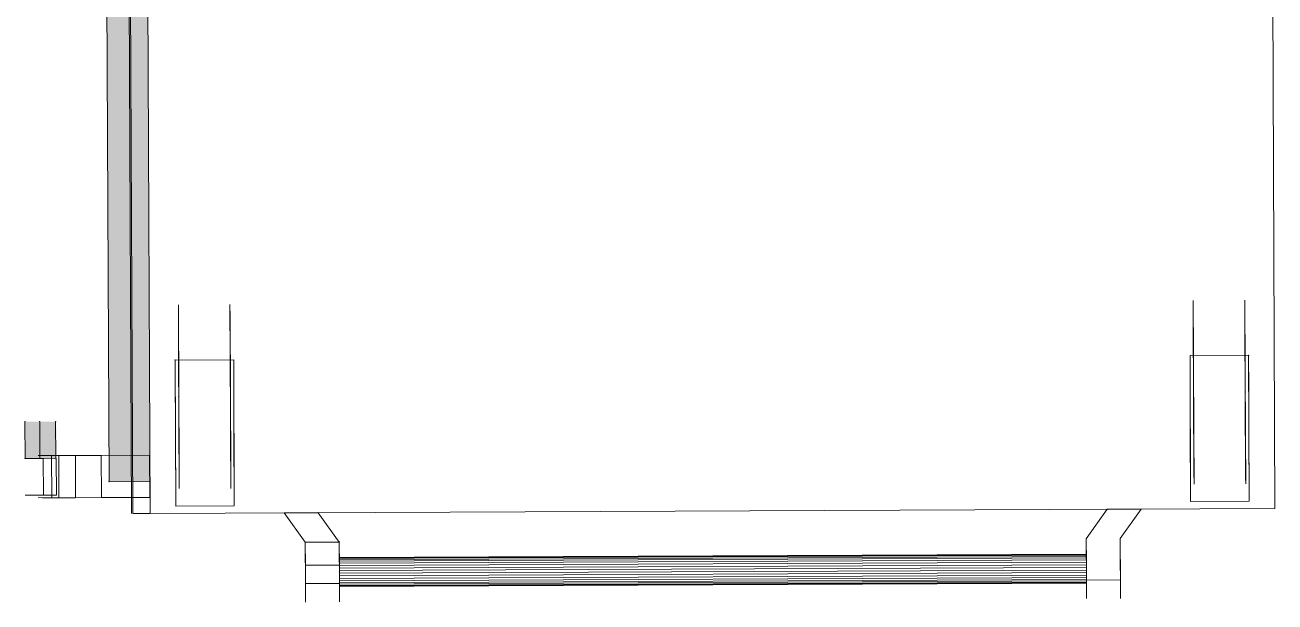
# Model space of a CAD drawing. Header units: millimetres. Extents: x -34838 to 729576, y -214038 to 121482.
# Drawn here: x 579487 to 580409, y -86816 to -86390 of the extents above; entities that cross this region are included whole.
import ezdxf

# ---------------------------------------------------------------- set-up
doc = ezdxf.new("R2010")
doc.units = ezdxf.units.MM
doc.header["$MEASUREMENT"] = 0
doc.layers.add('0_Ном._пера__1', color=7, linetype='Continuous', lineweight=13)

msp = doc.modelspace()

# ---------------------------------------------------------------- hatches: boundary and pattern name
at = {"layer": '0_Ном._пера__1', "linetype": 'Continuous', "lineweight": 13}
for points in [[(579579.47, -86727.44), (579576.54, -86066.21), (579546.38, -86066.34), (579549.31, -86727.57)], [(579576.54, -86066.21), (579546.38, -86066.34), (579549.31, -86727.57), (579579.47, -86727.44)], [(579579.47, -86727.44), (579576.54, -86066.21), (579546.38, -86066.34), (579549.31, -86727.57)], [(579487.45, -86710.4), (579510.01, -86710.3), (579509.89, -86683.18), (579487.33, -86683.28)], [(579500.77, -86710.35), (579500.65, -86683.22), (579487.33, -86683.28), (579487.45, -86710.4)], [(579498.36, -86710.36), (579510.01, -86710.3), (579509.89, -86683.18), (579498.24, -86683.23)], [(579498.36, -86710.36), (579510.42, -86710.3), (579510.3, -86683.18), (579498.24, -86683.23)], [(579510.42, -86710.3), (579510.3, -86683.18), (579500.65, -86683.22), (579500.77, -86710.35)]]:
    msp.add_hatch(color=7, dxfattribs=at).paths.add_polyline_path(points)

# ---------------------------------------------------------------- linework, layer by layer
at = {"layer": '0_Ном._пера__1', "color": 7, "linetype": 'Continuous', "lineweight": 13}
for p, q in [((580406.22, -86028.74), (580409.4, -86747.39)), ((580409.4, -86747.39), (580406.22, -86028.74)), ((580409.4, -86747.39), (580406.22, -86028.74)), ((579562.69, -86032.48), (579565.87, -86751.12)), ((579563.69, -86032.47), (579566.87, -86751.12)), ((579563.69, -86032.47), (579566.87, -86751.12)), ((579563.69, -86032.47), (579566.87, -86751.12)), ((579576.39, -86032.41), (579579.57, -86751.06)), ((579576.39, -86032.41), (579579.57, -86751.06)), ((579576.39, -86032.41), (579579.57, -86751.06)), ((579579.57, -86751.06), (579576.39, -86032.41)), ((579579.57, -86751.06), (579576.39, -86032.41)), ((579546.38, -86066.34), (579549.31, -86727.57)), ((579600.44, -86597.44), (579600.44, -86597.07)), ((579600.44, -86597.07), (579600.44, -86597.44)), ((579600.74, -86664.88), (579600.44, -86597.07)), ((579600.45, -86598.55), (579600.44, -86597.44)), ((579600.74, -86664.88), (579600.44, -86597.44)), ((579600.44, -86597.44), (579600.45, -86598.55)), ((579600.74, -86664.88), (579600.44, -86597.44)), ((579600.45, -86600.39), (579600.45, -86598.55)), ((579600.74, -86664.88), (579600.45, -86598.55)), ((579600.45, -86598.55), (579600.45, -86600.39)), ((579600.74, -86664.88), (579600.45, -86598.55)), ((579600.47, -86602.94), (579600.45, -86600.39)), ((579600.74, -86664.88), (579600.45, -86600.39)), ((579600.45, -86600.39), (579600.47, -86602.94)), ((579600.74, -86664.88), (579600.45, -86600.39)), ((579638.54, -86597.28), (579638.54, -86596.9)), ((579638.54, -86596.9), (579638.54, -86597.28)), ((579638.84, -86664.71), (579638.54, -86596.9)), ((579638.55, -86598.39), (579638.54, -86597.28)), ((579638.84, -86664.71), (579638.54, -86597.28)), ((579638.54, -86597.28), (579638.55, -86598.39)), ((579638.84, -86664.71), (579638.54, -86597.28)), ((579638.55, -86600.22), (579638.55, -86598.39)), ((579638.84, -86664.71), (579638.55, -86598.39)), ((579638.55, -86598.39), (579638.55, -86600.22)), ((579638.84, -86664.71), (579638.55, -86598.39)), ((579638.57, -86602.77), (579638.55, -86600.22)), ((579638.84, -86664.71), (579638.55, -86600.22)), ((579638.55, -86600.22), (579638.57, -86602.77)), ((579638.84, -86664.71), (579638.55, -86600.22)), ((580349.08, -86594.13), (580349.07, -86593.75)), ((580349.07, -86593.75), (580349.08, -86594.13)), ((580349.38, -86661.56), (580349.07, -86593.75)), ((580349.08, -86595.24), (580349.08, -86594.13)), ((580349.38, -86661.56), (580349.08, -86594.13)), ((580349.08, -86594.13), (580349.08, -86595.24)), ((580349.38, -86661.56), (580349.08, -86594.13)), ((580349.09, -86597.07), (580349.08, -86595.24)), ((580349.38, -86661.56), (580349.08, -86595.24)), ((580349.08, -86595.24), (580349.09, -86597.07)), ((580349.38, -86661.56), (580349.08, -86595.24)), ((580349.1, -86599.62), (580349.09, -86597.07)), ((580349.38, -86661.56), (580349.09, -86597.07)), ((580349.09, -86597.07), (580349.1, -86599.62)), ((580349.38, -86661.56), (580349.09, -86597.07)), ((580349.11, -86602.84), (580349.1, -86599.62)), ((580349.38, -86661.56), (580349.1, -86599.62)), ((580349.1, -86599.62), (580349.11, -86602.84)), ((580349.38, -86661.56), (580349.1, -86599.62)), ((580387.18, -86593.96), (580387.17, -86593.59)), ((580387.17, -86593.59), (580387.18, -86593.96)), ((580387.47, -86661.39), (580387.17, -86593.59)), ((580387.18, -86595.07), (580387.18, -86593.96)), ((580387.47, -86661.39), (580387.18, -86593.96)), ((580387.18, -86593.96), (580387.18, -86595.07)), ((580387.47, -86661.39), (580387.18, -86593.96)), ((580387.19, -86596.9), (580387.18, -86595.07)), ((580387.47, -86661.39), (580387.18, -86595.07)), ((580387.18, -86595.07), (580387.19, -86596.9)), ((580387.47, -86661.39), (580387.18, -86595.07)), ((580387.2, -86599.45), (580387.19, -86596.9)), ((580387.47, -86661.39), (580387.19, -86596.9)), ((580387.19, -86596.9), (580387.2, -86599.45)), ((580387.47, -86661.39), (580387.19, -86596.9)), ((580387.21, -86602.67), (580387.2, -86599.45)), ((580387.47, -86661.39), (580387.2, -86599.45)), ((580387.2, -86599.45), (580387.21, -86602.67)), ((580387.47, -86661.39), (580387.2, -86599.45)), ((579600.48, -86606.16), (579600.47, -86602.94)), ((579600.74, -86664.88), (579600.47, -86602.94)), ((579600.47, -86602.94), (579600.48, -86606.16)), ((579600.74, -86664.88), (579600.47, -86602.94)), ((579600.5, -86610.02), (579600.48, -86606.16)), ((579600.74, -86664.88), (579600.48, -86606.16)), ((579600.48, -86606.16), (579600.5, -86610.02)), ((579600.74, -86664.88), (579600.48, -86606.16)), ((579600.52, -86614.49), (579600.5, -86610.02)), ((579600.74, -86664.88), (579600.5, -86610.02)), ((579600.5, -86610.02), (579600.52, -86614.49)), ((579600.74, -86664.88), (579600.5, -86610.02)), ((579638.58, -86605.99), (579638.57, -86602.77)), ((579638.84, -86664.71), (579638.57, -86602.77)), ((579638.57, -86602.77), (579638.58, -86605.99)), ((579638.84, -86664.71), (579638.57, -86602.77)), ((579638.6, -86609.85), (579638.58, -86605.99)), ((579638.84, -86664.71), (579638.58, -86605.99)), ((579638.58, -86605.99), (579638.6, -86609.85)), ((579638.84, -86664.71), (579638.58, -86605.99)), ((579638.62, -86614.32), (579638.6, -86609.85)), ((579638.84, -86664.71), (579638.6, -86609.85)), ((579638.6, -86609.85), (579638.62, -86614.32)), ((579638.84, -86664.71), (579638.6, -86609.85)), ((580349.13, -86606.7), (580349.11, -86602.84)), ((580349.38, -86661.56), (580349.11, -86602.84)), ((580349.11, -86602.84), (580349.13, -86606.7)), ((580349.38, -86661.56), (580349.11, -86602.84)), ((580349.15, -86611.17), (580349.13, -86606.7)), ((580349.38, -86661.56), (580349.13, -86606.7)), ((580349.13, -86606.7), (580349.15, -86611.17)), ((580349.38, -86661.56), (580349.13, -86606.7)), ((580387.23, -86606.54), (580387.21, -86602.67)), ((580387.47, -86661.39), (580387.21, -86602.67)), ((580387.21, -86602.67), (580387.23, -86606.54)), ((580387.47, -86661.39), (580387.21, -86602.67)), ((580387.25, -86611), (580387.23, -86606.54)), ((580387.47, -86661.39), (580387.23, -86606.54)), ((580387.23, -86606.54), (580387.25, -86611)), ((580387.47, -86661.39), (580387.23, -86606.54)), ((579600.54, -86619.51), (579600.52, -86614.49)), ((579600.74, -86664.88), (579600.52, -86614.49)), ((579600.52, -86614.49), (579600.54, -86619.51)), ((579600.74, -86664.88), (579600.52, -86614.49)), ((579638.64, -86619.34), (579638.62, -86614.32)), ((579638.84, -86664.71), (579638.62, -86614.32)), ((579638.62, -86614.32), (579638.64, -86619.34)), ((579638.84, -86664.71), (579638.62, -86614.32)), ((579638.66, -86624.86), (579638.64, -86619.34)), ((579638.84, -86664.71), (579638.64, -86619.34)), ((579638.64, -86619.34), (579638.66, -86624.86)), ((579638.84, -86664.71), (579638.64, -86619.34)), ((580349.17, -86616.19), (580349.15, -86611.17)), ((580349.38, -86661.56), (580349.15, -86611.17)), ((580349.15, -86611.17), (580349.17, -86616.19)), ((580349.38, -86661.56), (580349.15, -86611.17)), ((580349.2, -86621.71), (580349.17, -86616.19)), ((580349.38, -86661.56), (580349.17, -86616.19)), ((580349.17, -86616.19), (580349.2, -86621.71)), ((580349.38, -86661.56), (580349.17, -86616.19)), ((580387.27, -86616.02), (580387.25, -86611)), ((580387.47, -86661.39), (580387.25, -86611)), ((580387.25, -86611), (580387.27, -86616.02)), ((580387.47, -86661.39), (580387.25, -86611)), ((580387.3, -86621.54), (580387.27, -86616.02)), ((580387.47, -86661.39), (580387.27, -86616.02)), ((580387.27, -86616.02), (580387.3, -86621.54)), ((580387.47, -86661.39), (580387.27, -86616.02)), ((579600.56, -86625.02), (579600.54, -86619.51)), ((579600.74, -86664.88), (579600.54, -86619.51)), ((579600.54, -86619.51), (579600.56, -86625.02)), ((579600.74, -86664.88), (579600.54, -86619.51)), ((579600.59, -86630.98), (579600.56, -86625.02)), ((579600.74, -86664.88), (579600.56, -86625.02)), ((579600.56, -86625.02), (579600.59, -86630.98)), ((579600.74, -86664.88), (579600.56, -86625.02)), ((579638.69, -86630.81), (579638.66, -86624.86)), ((579638.84, -86664.71), (579638.66, -86624.86)), ((579638.66, -86624.86), (579638.69, -86630.81)), ((579638.84, -86664.71), (579638.66, -86624.86)), ((580349.22, -86627.66), (580349.2, -86621.71)), ((580349.38, -86661.56), (580349.2, -86621.71)), ((580349.2, -86621.71), (580349.22, -86627.66)), ((580349.38, -86661.56), (580349.2, -86621.71)), ((580349.25, -86633.98), (580349.22, -86627.66)), ((580349.38, -86661.56), (580349.22, -86627.66)), ((580349.22, -86627.66), (580349.25, -86633.98)), ((580349.38, -86661.56), (580349.22, -86627.66)), ((580387.32, -86627.49), (580387.3, -86621.54)), ((580387.47, -86661.39), (580387.3, -86621.54)), ((580387.3, -86621.54), (580387.32, -86627.49)), ((580387.47, -86661.39), (580387.3, -86621.54)), ((580387.35, -86633.81), (580387.32, -86627.49)), ((580387.47, -86661.39), (580387.32, -86627.49)), ((580387.32, -86627.49), (580387.35, -86633.81)), ((580387.47, -86661.39), (580387.32, -86627.49)), ((579641.26, -86637.58), (579598.08, -86637.77)), ((579598.08, -86637.77), (579598.56, -86745.51)), ((579598.08, -86637.77), (579598.09, -86638.85)), ((579598.19, -86662.47), (579598.08, -86637.77)), ((579598.08, -86637.77), (579598.56, -86745.51)), ((579600.62, -86637.3), (579600.59, -86630.98)), ((579600.74, -86664.88), (579600.59, -86630.98)), ((579600.59, -86630.98), (579600.62, -86637.3)), ((579600.74, -86664.88), (579600.59, -86630.98)), ((579600.65, -86643.93), (579600.62, -86637.3)), ((579600.74, -86664.88), (579600.62, -86637.3)), ((579600.62, -86637.3), (579600.65, -86643.93)), ((579600.74, -86664.88), (579600.62, -86637.3)), ((579638.72, -86637.13), (579638.69, -86630.81)), ((579638.84, -86664.71), (579638.69, -86630.81)), ((579638.69, -86630.81), (579638.72, -86637.13)), ((579638.84, -86664.71), (579638.69, -86630.81)), ((579638.75, -86643.76), (579638.72, -86637.13)), ((579638.84, -86664.71), (579638.72, -86637.13)), ((579638.72, -86637.13), (579638.75, -86643.76)), ((579638.84, -86664.71), (579638.72, -86637.13)), ((579641.26, -86637.58), (579641.74, -86745.32)), ((579641.26, -86637.58), (579641.74, -86745.32)), ((579641.26, -86637.58), (579641.26, -86638.66)), ((579641.37, -86662.28), (579641.26, -86637.58)), ((579641.74, -86745.32), (579641.26, -86637.58)), ((580346.71, -86634.45), (580389.89, -86634.26)), ((580346.71, -86634.45), (580347.19, -86742.19)), ((580346.71, -86634.45), (580347.19, -86742.19)), ((580346.71, -86634.45), (580346.72, -86635.53)), ((580346.82, -86659.15), (580346.71, -86634.45)), ((580347.19, -86742.19), (580346.71, -86634.45)), ((580346.72, -86635.53), (580346.74, -86641.1)), ((580349.28, -86640.61), (580349.25, -86633.98)), ((580349.38, -86661.56), (580349.25, -86633.98)), ((580349.25, -86633.98), (580349.28, -86640.61)), ((580349.38, -86661.56), (580349.25, -86633.98)), ((580387.38, -86640.44), (580387.35, -86633.81)), ((580387.47, -86661.39), (580387.35, -86633.81)), ((580387.35, -86633.81), (580387.38, -86640.44)), ((580387.47, -86661.39), (580387.35, -86633.81)), ((580389.89, -86634.26), (580390.37, -86742)), ((580389.89, -86634.26), (580389.9, -86635.34)), ((580390, -86658.96), (580389.89, -86634.26)), ((580389.89, -86634.26), (580390.37, -86742)), ((580389.9, -86635.34), (580389.92, -86640.91)), ((579598.09, -86638.85), (579598.11, -86644.42)), ((579598.11, -86644.42), (579598.14, -86651.79)), ((579600.68, -86650.78), (579600.65, -86643.93)), ((579600.74, -86664.88), (579600.65, -86643.93)), ((579600.65, -86643.93), (579600.68, -86650.78)), ((579600.74, -86664.88), (579600.65, -86643.93)), ((579638.78, -86650.61), (579638.75, -86643.76)), ((579638.84, -86664.71), (579638.75, -86643.76)), ((579638.75, -86643.76), (579638.78, -86650.61)), ((579638.84, -86664.71), (579638.75, -86643.76)), ((579641.26, -86638.66), (579641.29, -86644.22)), ((579641.29, -86644.22), (579641.32, -86651.6)), ((580346.74, -86641.1), (580346.78, -86648.48)), ((580349.31, -86647.46), (580349.28, -86640.61)), ((580349.38, -86661.56), (580349.28, -86640.61)), ((580349.28, -86640.61), (580349.31, -86647.46)), ((580349.38, -86661.56), (580349.28, -86640.61)), ((580387.41, -86647.3), (580387.38, -86640.44)), ((580387.47, -86661.39), (580387.38, -86640.44)), ((580387.38, -86640.44), (580387.41, -86647.3)), ((580387.47, -86661.39), (580387.38, -86640.44)), ((580389.92, -86640.91), (580389.96, -86648.29)), ((579598.14, -86651.79), (579598.19, -86662.47)), ((579600.71, -86657.79), (579600.68, -86650.78)), ((579600.74, -86664.88), (579600.68, -86650.78)), ((579600.68, -86650.78), (579600.71, -86657.79)), ((579600.74, -86664.88), (579600.68, -86650.78)), ((579638.81, -86657.62), (579638.78, -86650.61)), ((579638.84, -86664.71), (579638.78, -86650.61)), ((579638.78, -86650.61), (579638.81, -86657.62)), ((579638.84, -86664.71), (579638.78, -86650.61)), ((579641.32, -86651.6), (579641.37, -86662.28)), ((580346.78, -86648.48), (580346.82, -86659.15)), ((580349.34, -86654.47), (580349.31, -86647.46)), ((580349.38, -86661.56), (580349.31, -86647.46)), ((580349.31, -86647.46), (580349.34, -86654.47)), ((580349.38, -86661.56), (580349.31, -86647.46)), ((580349.38, -86661.56), (580349.34, -86654.47)), ((580349.38, -86661.56), (580349.34, -86654.47)), ((580349.34, -86654.47), (580349.38, -86661.56)), ((580387.44, -86654.31), (580387.41, -86647.3)), ((580387.47, -86661.39), (580387.41, -86647.3)), ((580387.41, -86647.3), (580387.44, -86654.31)), ((580387.47, -86661.39), (580387.41, -86647.3)), ((580387.47, -86661.39), (580387.44, -86654.31)), ((580387.47, -86661.39), (580387.44, -86654.31)), ((580387.44, -86654.31), (580387.47, -86661.39)), ((580389.96, -86648.29), (580390, -86658.96)), ((579598.21, -86666.47), (579598.19, -86662.47)), ((579600.74, -86664.88), (579600.71, -86657.79)), ((579600.74, -86664.88), (579600.71, -86657.79)), ((579600.71, -86657.79), (579600.74, -86664.88)), ((579600.74, -86664.88), (579601.04, -86732.69)), ((579600.74, -86664.88), (579601.04, -86732.32)), ((579600.74, -86664.88), (579601.03, -86731.21)), ((579600.74, -86664.88), (579601.03, -86729.37)), ((579600.74, -86664.88), (579601.02, -86726.83)), ((579600.74, -86664.88), (579601, -86723.6)), ((579600.74, -86664.88), (579600.98, -86719.74)), ((579600.74, -86664.88), (579600.96, -86715.27)), ((579600.74, -86664.88), (579600.94, -86710.25)), ((579600.74, -86664.88), (579600.92, -86704.74)), ((579600.74, -86664.88), (579600.89, -86698.78)), ((579600.74, -86664.88), (579600.86, -86692.46)), ((579600.74, -86664.88), (579600.83, -86685.83)), ((579600.74, -86664.88), (579600.8, -86678.98)), ((579600.77, -86671.97), (579600.74, -86664.88)), ((579600.74, -86664.88), (579600.77, -86671.97)), ((579600.74, -86664.88), (579600.77, -86671.97)), ((579600.74, -86664.88), (579600.8, -86678.98)), ((579600.74, -86664.88), (579600.83, -86685.83)), ((579600.74, -86664.88), (579600.86, -86692.46)), ((579600.74, -86664.88), (579600.89, -86698.78)), ((579600.74, -86664.88), (579600.92, -86704.74)), ((579600.74, -86664.88), (579600.94, -86710.25)), ((579600.74, -86664.88), (579600.96, -86715.27)), ((579600.74, -86664.88), (579600.98, -86719.74)), ((579600.74, -86664.88), (579601, -86723.6)), ((579600.74, -86664.88), (579601.02, -86726.83)), ((579600.74, -86664.88), (579601.03, -86729.37)), ((579600.74, -86664.88), (579601.03, -86731.21)), ((579600.74, -86664.88), (579601.04, -86732.32)), ((579638.84, -86664.71), (579638.81, -86657.62)), ((579638.84, -86664.71), (579638.81, -86657.62)), ((579638.81, -86657.62), (579638.84, -86664.71)), ((579638.84, -86664.71), (579639.14, -86732.52)), ((579638.84, -86664.71), (579639.14, -86732.15)), ((579638.84, -86664.71), (579639.13, -86731.04)), ((579638.84, -86664.71), (579639.13, -86729.2)), ((579638.84, -86664.71), (579639.11, -86726.66)), ((579638.84, -86664.71), (579639.1, -86723.43)), ((579638.84, -86664.71), (579639.08, -86719.57)), ((579638.84, -86664.71), (579639.06, -86715.1)), ((579638.84, -86664.71), (579639.04, -86710.08)), ((579638.84, -86664.71), (579639.02, -86704.57)), ((579638.84, -86664.71), (579638.99, -86698.61)), ((579638.84, -86664.71), (579638.96, -86692.29)), ((579638.84, -86664.71), (579638.93, -86685.66)), ((579638.84, -86664.71), (579638.9, -86678.81)), ((579638.87, -86671.8), (579638.84, -86664.71)), ((579638.84, -86664.71), (579638.87, -86671.8)), ((579638.84, -86664.71), (579638.87, -86671.8)), ((579638.84, -86664.71), (579638.9, -86678.81)), ((579638.84, -86664.71), (579638.93, -86685.66)), ((579638.84, -86664.71), (579638.96, -86692.29)), ((579638.84, -86664.71), (579638.99, -86698.61)), ((579638.84, -86664.71), (579639.02, -86704.57)), ((579638.84, -86664.71), (579639.04, -86710.08)), ((579638.84, -86664.71), (579639.06, -86715.1)), ((579638.84, -86664.71), (579639.08, -86719.57)), ((579638.84, -86664.71), (579639.1, -86723.43)), ((579638.84, -86664.71), (579639.11, -86726.66)), ((579638.84, -86664.71), (579639.13, -86729.2)), ((579638.84, -86664.71), (579639.13, -86731.04)), ((579638.84, -86664.71), (579639.14, -86732.15)), ((579641.39, -86666.28), (579641.37, -86662.28)), ((580346.84, -86663.15), (580346.82, -86659.15)), ((580346.84, -86663.15), (580346.87, -86668.84)), ((580349.38, -86661.56), (580349.68, -86729.37)), ((580349.38, -86661.56), (580349.67, -86729)), ((580349.38, -86661.56), (580349.67, -86727.89)), ((580349.38, -86661.56), (580349.66, -86726.05)), ((580349.38, -86661.56), (580349.65, -86723.51)), ((580349.38, -86661.56), (580349.64, -86720.28)), ((580349.38, -86661.56), (580349.62, -86716.42)), ((580349.38, -86661.56), (580349.6, -86711.95)), ((580349.38, -86661.56), (580349.58, -86706.93)), ((580349.38, -86661.56), (580349.55, -86701.42)), ((580349.38, -86661.56), (580349.53, -86695.47)), ((580349.38, -86661.56), (580349.5, -86689.14)), ((580349.38, -86661.56), (580349.47, -86682.52)), ((580349.38, -86661.56), (580349.44, -86675.66)), ((580349.41, -86668.65), (580349.38, -86661.56)), ((580349.38, -86661.56), (580349.41, -86668.65)), ((580349.38, -86661.56), (580349.41, -86668.65)), ((580349.38, -86661.56), (580349.44, -86675.66)), ((580349.38, -86661.56), (580349.47, -86682.52)), ((580349.38, -86661.56), (580349.5, -86689.14)), ((580349.38, -86661.56), (580349.53, -86695.47)), ((580349.38, -86661.56), (580349.55, -86701.42)), ((580349.38, -86661.56), (580349.58, -86706.93)), ((580349.38, -86661.56), (580349.6, -86711.95)), ((580349.38, -86661.56), (580349.62, -86716.42)), ((580349.38, -86661.56), (580349.64, -86720.28)), ((580349.38, -86661.56), (580349.65, -86723.51)), ((580349.38, -86661.56), (580349.66, -86726.05)), ((580349.38, -86661.56), (580349.67, -86727.89)), ((580349.38, -86661.56), (580349.67, -86729)), ((580387.47, -86661.39), (580387.78, -86729.2)), ((580387.47, -86661.39), (580387.77, -86728.83)), ((580387.47, -86661.39), (580387.77, -86727.72)), ((580387.47, -86661.39), (580387.76, -86725.88)), ((580387.47, -86661.39), (580387.75, -86723.34)), ((580387.47, -86661.39), (580387.74, -86720.12)), ((580387.47, -86661.39), (580387.72, -86716.25)), ((580387.47, -86661.39), (580387.7, -86711.78)), ((580387.47, -86661.39), (580387.68, -86706.76)), ((580387.47, -86661.39), (580387.65, -86701.25)), ((580387.47, -86661.39), (580387.63, -86695.3)), ((580387.47, -86661.39), (580387.6, -86688.97)), ((580387.47, -86661.39), (580387.57, -86682.35)), ((580387.47, -86661.39), (580387.54, -86675.49)), ((580387.51, -86668.48), (580387.47, -86661.39)), ((580387.47, -86661.39), (580387.51, -86668.48)), ((580387.47, -86661.39), (580387.51, -86668.48)), ((580387.47, -86661.39), (580387.54, -86675.49)), ((580387.47, -86661.39), (580387.57, -86682.35)), ((580387.47, -86661.39), (580387.6, -86688.97)), ((580387.47, -86661.39), (580387.63, -86695.3)), ((580387.47, -86661.39), (580387.65, -86701.25)), ((580387.47, -86661.39), (580387.68, -86706.76)), ((580387.47, -86661.39), (580387.7, -86711.78)), ((580387.47, -86661.39), (580387.72, -86716.25)), ((580387.47, -86661.39), (580387.74, -86720.12)), ((580387.47, -86661.39), (580387.75, -86723.34)), ((580387.47, -86661.39), (580387.76, -86725.88)), ((580387.47, -86661.39), (580387.77, -86727.72)), ((580387.47, -86661.39), (580387.77, -86728.83)), ((580390.02, -86662.96), (580390, -86658.96)), ((580390.05, -86668.65), (580390.02, -86662.96)), ((579598.23, -86672.16), (579598.21, -86666.47)), ((579598.23, -86672.16), (579598.26, -86678.68)), ((579598.26, -86678.68), (579598.24, -86673.62)), ((579600.8, -86678.98), (579600.77, -86671.97)), ((579600.77, -86671.97), (579600.8, -86678.98)), ((579638.9, -86678.81), (579638.87, -86671.8)), ((579638.87, -86671.8), (579638.9, -86678.81)), ((579641.39, -86666.28), (579641.41, -86671.96)), ((579641.41, -86671.96), (579641.42, -86673.43)), ((579641.41, -86671.96), (579641.44, -86678.49)), ((579641.44, -86678.49), (579641.42, -86673.43)), ((580346.87, -86668.84), (580346.9, -86675.36)), ((580346.87, -86668.84), (580346.87, -86670.3)), ((580346.9, -86675.36), (580346.87, -86670.3)), ((580349.44, -86675.66), (580349.41, -86668.65)), ((580349.41, -86668.65), (580349.44, -86675.66)), ((580387.54, -86675.49), (580387.51, -86668.48)), ((580387.51, -86668.48), (580387.54, -86675.49)), ((580390.05, -86668.65), (580390.08, -86675.17)), ((580390.08, -86675.17), (580390.05, -86670.11)), ((579487.45, -86710.4), (579487.33, -86683.28)), ((579487.33, -86683.28), (579487.45, -86710.4)), ((579498.36, -86710.36), (579498.24, -86683.23)), ((579498.24, -86683.23), (579498.36, -86710.36)), ((579510.01, -86710.3), (579509.89, -86683.18)), ((579509.89, -86683.18), (579510.01, -86710.3)), ((579598.29, -86684.13), (579598.26, -86678.68)), ((579600.83, -86685.83), (579600.8, -86678.98)), ((579600.8, -86678.98), (579600.83, -86685.83)), ((579638.93, -86685.66), (579638.9, -86678.81)), ((579638.9, -86678.81), (579638.93, -86685.66)), ((579641.47, -86683.93), (579641.44, -86678.49)), ((579641.49, -86688.41), (579641.47, -86683.93)), ((580346.92, -86680.81), (580346.9, -86675.36)), ((580346.94, -86685.28), (580346.92, -86680.81)), ((580349.47, -86682.52), (580349.44, -86675.66)), ((580349.44, -86675.66), (580349.47, -86682.52)), ((580349.5, -86689.14), (580349.47, -86682.52)), ((580349.47, -86682.52), (580349.5, -86689.14)), ((580387.57, -86682.35), (580387.54, -86675.49)), ((580387.54, -86675.49), (580387.57, -86682.35)), ((580387.6, -86688.97), (580387.57, -86682.35)), ((580387.57, -86682.35), (580387.6, -86688.97)), ((580390.1, -86680.62), (580390.08, -86675.17)), ((580390.12, -86685.09), (580390.1, -86680.62)), ((579598.31, -86688.6), (579598.29, -86684.13)), ((579598.56, -86745.51), (579598.31, -86688.6)), ((579598.56, -86745.51), (579598.31, -86688.6)), ((579600.86, -86692.46), (579600.83, -86685.83)), ((579600.83, -86685.83), (579600.86, -86692.46)), ((579600.89, -86698.78), (579600.86, -86692.46)), ((579600.86, -86692.46), (579600.89, -86698.78)), ((579638.96, -86692.29), (579638.93, -86685.66)), ((579638.93, -86685.66), (579638.96, -86692.29)), ((579638.99, -86698.61), (579638.96, -86692.29)), ((579638.96, -86692.29), (579638.99, -86698.61)), ((579641.74, -86745.32), (579641.49, -86688.41)), ((579641.74, -86745.32), (579641.49, -86688.41)), ((580347.19, -86742.19), (580346.94, -86685.28)), ((580347.19, -86742.19), (580346.94, -86685.28)), ((580349.53, -86695.47), (580349.5, -86689.14)), ((580349.5, -86689.14), (580349.53, -86695.47)), ((580387.63, -86695.3), (580387.6, -86688.97)), ((580387.6, -86688.97), (580387.63, -86695.3)), ((580390.37, -86742), (580390.12, -86685.09)), ((580390.37, -86742), (580390.12, -86685.09)), ((579600.92, -86704.74), (579600.89, -86698.78)), ((579600.89, -86698.78), (579600.92, -86704.74)), ((579639.02, -86704.57), (579638.99, -86698.61)), ((579638.99, -86698.61), (579639.02, -86704.57)), ((580349.55, -86701.42), (580349.53, -86695.47)), ((580349.53, -86695.47), (580349.55, -86701.42)), ((580349.58, -86706.93), (580349.55, -86701.42)), ((580349.55, -86701.42), (580349.58, -86706.93)), ((580387.65, -86701.25), (580387.63, -86695.3)), ((580387.63, -86695.3), (580387.65, -86701.25)), ((580387.68, -86706.76), (580387.65, -86701.25)), ((580387.65, -86701.25), (580387.68, -86706.76)), ((579510.01, -86710.3), (579487.45, -86710.4)), ((579487.45, -86710.4), (579500.77, -86710.35)), ((579487.45, -86710.4), (579498.36, -86710.36)), ((579543.53, -86708.12), (579496.96, -86708.32)), ((579496.96, -86708.32), (579543.53, -86708.12)), ((579498.36, -86710.36), (579510.01, -86710.3)), ((579510.42, -86710.3), (579498.36, -86710.36)), ((579500.02, -86708.31), (579543.53, -86708.12)), ((579500.02, -86708.31), (579524.51, -86708.2)), ((579510.42, -86710.3), (579500.77, -86710.35)), ((579500.77, -86710.35), (579510.42, -86710.3)), ((579500.77, -86710.35), (579500.89, -86737.47)), ((579506.94, -86708.28), (579524.51, -86708.2)), ((579507.08, -86739.48), (579506.94, -86708.28)), ((579510.54, -86737.43), (579510.42, -86710.3)), ((579524.51, -86708.2), (579512.21, -86708.26)), ((579512.21, -86708.26), (579512.34, -86739.46)), ((579524.51, -86708.2), (579543.53, -86708.12)), ((579543.53, -86708.12), (579524.51, -86708.2)), ((579543.53, -86708.12), (579524.51, -86708.2)), ((579543.53, -86708.12), (579524.51, -86708.2)), ((579524.51, -86708.2), (579524.64, -86739.4)), ((579524.64, -86739.4), (579524.51, -86708.2)), ((579524.51, -86708.2), (579524.64, -86739.4)), ((579524.64, -86739.4), (579524.51, -86708.2)), ((579524.51, -86708.2), (579524.64, -86739.4)), ((579524.51, -86708.2), (579524.64, -86739.4)), ((579579.25, -86707.96), (579543.53, -86708.12)), ((579579.25, -86707.96), (579543.53, -86708.12)), ((579543.53, -86708.12), (579543.67, -86739.32)), ((579543.67, -86739.32), (579543.53, -86708.12)), ((579543.67, -86739.32), (579543.53, -86708.12)), ((579543.53, -86708.12), (579543.67, -86739.32)), ((579543.67, -86739.32), (579543.53, -86708.12)), ((579543.67, -86739.32), (579543.53, -86708.12)), ((579579.39, -86739.16), (579579.25, -86707.96)), ((579579.39, -86739.16), (579579.25, -86707.96)), ((579600.94, -86710.25), (579600.92, -86704.74)), ((579600.92, -86704.74), (579600.94, -86710.25)), ((579600.96, -86715.27), (579600.94, -86710.25)), ((579600.94, -86710.25), (579600.96, -86715.27)), ((579639.04, -86710.08), (579639.02, -86704.57)), ((579639.02, -86704.57), (579639.04, -86710.08)), ((579639.06, -86715.1), (579639.04, -86710.08)), ((579639.04, -86710.08), (579639.06, -86715.1)), ((580349.6, -86711.95), (580349.58, -86706.93)), ((580349.58, -86706.93), (580349.6, -86711.95)), ((580387.7, -86711.78), (580387.68, -86706.76)), ((580387.68, -86706.76), (580387.7, -86711.78)), ((579600.98, -86719.74), (579600.96, -86715.27)), ((579600.96, -86715.27), (579600.98, -86719.74)), ((579601, -86723.6), (579600.98, -86719.74)), ((579600.98, -86719.74), (579601, -86723.6)), ((579639.08, -86719.57), (579639.06, -86715.1)), ((579639.06, -86715.1), (579639.08, -86719.57)), ((579639.1, -86723.43), (579639.08, -86719.57)), ((579639.08, -86719.57), (579639.1, -86723.43)), ((580349.62, -86716.42), (580349.6, -86711.95)), ((580349.6, -86711.95), (580349.62, -86716.42)), ((580349.64, -86720.28), (580349.62, -86716.42)), ((580349.62, -86716.42), (580349.64, -86720.28)), ((580349.65, -86723.51), (580349.64, -86720.28)), ((580349.64, -86720.28), (580349.65, -86723.51)), ((580387.72, -86716.25), (580387.7, -86711.78)), ((580387.7, -86711.78), (580387.72, -86716.25)), ((580387.74, -86720.12), (580387.72, -86716.25)), ((580387.72, -86716.25), (580387.74, -86720.12)), ((580387.75, -86723.34), (580387.74, -86720.12)), ((580387.74, -86720.12), (580387.75, -86723.34)), ((579579.47, -86727.44), (579549.31, -86727.57)), ((579549.31, -86727.57), (579579.47, -86727.44)), ((579601.02, -86726.83), (579601, -86723.6)), ((579601, -86723.6), (579601.02, -86726.83)), ((579601.03, -86729.37), (579601.02, -86726.83)), ((579601.02, -86726.83), (579601.03, -86729.37)), ((579601.03, -86731.21), (579601.03, -86729.37)), ((579601.03, -86729.37), (579601.03, -86731.21)), ((579639.11, -86726.66), (579639.1, -86723.43)), ((579639.1, -86723.43), (579639.11, -86726.66)), ((579639.13, -86729.2), (579639.11, -86726.66)), ((579639.11, -86726.66), (579639.13, -86729.2)), ((579639.13, -86731.04), (579639.13, -86729.2)), ((579639.13, -86729.2), (579639.13, -86731.04)), ((580349.66, -86726.05), (580349.65, -86723.51)), ((580349.65, -86723.51), (580349.66, -86726.05)), ((580349.67, -86727.89), (580349.66, -86726.05)), ((580349.66, -86726.05), (580349.67, -86727.89)), ((580349.67, -86729), (580349.67, -86727.89)), ((580349.67, -86727.89), (580349.67, -86729)), ((580349.68, -86729.37), (580349.67, -86729)), ((580349.67, -86729), (580349.68, -86729.37)), ((580387.76, -86725.88), (580387.75, -86723.34)), ((580387.75, -86723.34), (580387.76, -86725.88)), ((580387.77, -86727.72), (580387.76, -86725.88)), ((580387.76, -86725.88), (580387.77, -86727.72)), ((580387.77, -86728.83), (580387.77, -86727.72)), ((580387.77, -86727.72), (580387.77, -86728.83)), ((580387.78, -86729.2), (580387.77, -86728.83)), ((580387.77, -86728.83), (580387.78, -86729.2)), ((579510.13, -86737.43), (579487.57, -86737.53)), ((579487.57, -86737.53), (579500.89, -86737.47)), ((579487.57, -86737.53), (579498.48, -86737.48)), ((579498.48, -86737.48), (579510.13, -86737.43)), ((579510.54, -86737.43), (579498.48, -86737.48)), ((579500.89, -86737.47), (579510.54, -86737.43)), ((579500.89, -86737.47), (579510.54, -86737.43)), ((579579.39, -86739.16), (579543.67, -86739.32)), ((579543.67, -86739.32), (579579.39, -86739.16)), ((579543.67, -86739.32), (579579.39, -86739.16)), ((579601.04, -86732.32), (579601.03, -86731.21)), ((579601.03, -86731.21), (579601.04, -86732.32)), ((579601.04, -86732.69), (579601.04, -86732.32)), ((579601.04, -86732.32), (579601.04, -86732.69)), ((579639.14, -86732.15), (579639.13, -86731.04)), ((579639.13, -86731.04), (579639.14, -86732.15)), ((579639.14, -86732.52), (579639.14, -86732.15)), ((579639.14, -86732.15), (579639.14, -86732.52)), ((579543.67, -86739.32), (579497.09, -86739.52)), ((579497.09, -86739.52), (579543.67, -86739.32)), ((579500.16, -86739.51), (579543.67, -86739.32)), ((579500.16, -86739.51), (579524.64, -86739.4)), ((579524.64, -86739.4), (579507.08, -86739.48)), ((579512.34, -86739.46), (579524.64, -86739.4)), ((579524.64, -86739.4), (579543.67, -86739.32)), ((579543.67, -86739.32), (579524.64, -86739.4)), ((579524.64, -86739.4), (579543.67, -86739.32)), ((579524.64, -86739.4), (579543.67, -86739.32)), ((580409.4, -86747.39), (579579.57, -86751.06)), ((579579.57, -86751.06), (580409.4, -86747.39)), ((579579.57, -86751.06), (580409.4, -86747.39)), ((579579.57, -86751.06), (580409.4, -86747.39)), ((579598.56, -86745.51), (579641.74, -86745.32)), ((580285.67, -86747.93), (580270.18, -86769.7)), ((580285.67, -86747.93), (580270.18, -86769.7)), ((580270.18, -86769.7), (580285.67, -86747.93)), ((580270.18, -86769.7), (580285.67, -86747.93)), ((580310.72, -86747.82), (580285.67, -86747.93)), ((580285.67, -86747.93), (580310.72, -86747.82)), ((580310.72, -86747.82), (580295.23, -86769.59)), ((580295.23, -86769.59), (580310.72, -86747.82)), ((580295.23, -86769.59), (580310.72, -86747.82)), ((580295.23, -86769.59), (580310.72, -86747.82)), ((580310.72, -86747.82), (580295.23, -86769.59)), ((580295.23, -86769.59), (580310.72, -86747.82)), ((580310.72, -86747.82), (580295.23, -86769.59)), ((580390.37, -86742), (580347.19, -86742.19)), ((579566.87, -86751.12), (579579.57, -86751.06)), ((579566.87, -86751.12), (579579.57, -86751.06)), ((579579.57, -86751.06), (579566.87, -86751.12)), ((579579.57, -86751.06), (579566.87, -86751.12)), ((579678.42, -86750.63), (579703.47, -86750.51)), ((579703.47, -86750.51), (579678.42, -86750.63)), ((579678.42, -86750.63), (579694.11, -86772.26)), ((579694.11, -86772.26), (579678.42, -86750.63)), ((579694.11, -86772.26), (579678.42, -86750.63)), ((579694.11, -86772.26), (579678.42, -86750.63)), ((579678.42, -86750.63), (579694.11, -86772.26)), ((579703.47, -86750.51), (579719.16, -86772.15)), ((579719.16, -86772.15), (579703.47, -86750.51)), ((579703.47, -86750.51), (579719.16, -86772.15)), ((579719.16, -86772.15), (579703.47, -86750.51)), ((579719.16, -86772.15), (579703.47, -86750.51)), ((579694.11, -86772.26), (579719.16, -86772.15)), ((579719.16, -86772.15), (579694.11, -86772.26)), ((579694.11, -86772.26), (579694.24, -86802.9)), ((579694.11, -86772.26), (579694.18, -86789.24)), ((579694.11, -86772.26), (579694.18, -86789.24)), ((579694.18, -86789.24), (579694.11, -86772.26)), ((579694.11, -86772.26), (579694.24, -86802.9)), ((579719.16, -86772.15), (579719.29, -86802.79)), ((579719.16, -86772.15), (579719.23, -86789.13)), ((579719.16, -86772.15), (579719.23, -86789.13)), ((579719.29, -86802.79), (579719.16, -86772.15)), ((580270.18, -86769.7), (580270.31, -86800.35)), ((580270.18, -86769.7), (580270.25, -86786.69)), ((580270.18, -86769.7), (580270.25, -86786.69)), ((580270.31, -86800.35), (580270.18, -86769.7)), ((580295.23, -86769.59), (580295.36, -86800.24)), ((580295.23, -86769.59), (580295.3, -86786.58)), ((580295.23, -86769.59), (580295.3, -86786.58)), ((580295.3, -86786.58), (580295.23, -86769.59)), ((580295.36, -86800.04), (580295.23, -86769.59)), ((580295.23, -86769.59), (580295.36, -86800.24)), ((580295.23, -86769.59), (580295.36, -86800.24)), ((580270.23, -86781.08), (579719.21, -86783.52)), ((580270.23, -86781.26), (579719.21, -86783.7)), ((580270.23, -86781.26), (579719.21, -86783.7)), ((580270.23, -86781.8), (579719.21, -86784.24)), ((580270.23, -86781.8), (579719.21, -86784.24)), ((580270.24, -86782.68), (579719.21, -86785.12)), ((580270.24, -86782.68), (579719.21, -86785.12)), ((579719.21, -86783.7), (579719.21, -86783.52)), ((579719.21, -86783.52), (579719.21, -86783.7)), ((579719.21, -86784.24), (579719.21, -86783.7)), ((579719.21, -86783.7), (579719.21, -86784.24)), ((579719.21, -86785.12), (579719.21, -86784.24)), ((579719.21, -86784.24), (579719.21, -86785.12)), ((579719.22, -86786.31), (579719.21, -86785.12)), ((579719.21, -86785.12), (579719.22, -86786.31)), ((580270.24, -86783.87), (579719.22, -86786.31)), ((580270.24, -86783.87), (579719.22, -86786.31)), ((580270.25, -86785.32), (579719.23, -86787.76)), ((580270.25, -86785.32), (579719.23, -86787.76)), ((580270.23, -86781.08), (580270.23, -86781.26)), ((580270.23, -86781.26), (580270.23, -86781.08)), ((580270.23, -86781.26), (580270.23, -86781.8)), ((580270.23, -86781.8), (580270.23, -86781.26)), ((580270.23, -86781.8), (580270.24, -86782.68)), ((580270.24, -86782.68), (580270.23, -86781.8)), ((580270.24, -86782.68), (580270.24, -86783.87)), ((580270.24, -86783.87), (580270.24, -86782.68)), ((580270.24, -86783.87), (580270.25, -86785.32)), ((580270.25, -86785.32), (580270.24, -86783.87)), ((580270.25, -86785.32), (580270.26, -86787)), ((580270.26, -86787), (580270.25, -86785.32)), ((579719.23, -86789.13), (579694.18, -86789.24)), ((579719.23, -86789.13), (579694.18, -86789.24)), ((579694.24, -86802.7), (579694.18, -86789.24)), ((579694.18, -86789.24), (579694.24, -86802.7)), ((579719.23, -86787.76), (579719.22, -86786.31)), ((579719.22, -86786.31), (579719.23, -86787.76)), ((580270.26, -86787), (579719.23, -86789.44)), ((580270.26, -86787), (579719.23, -86789.44)), ((579719.23, -86789.44), (579719.23, -86787.76)), ((579719.23, -86787.76), (579719.23, -86789.44)), ((579719.29, -86802.59), (579719.23, -86789.13)), ((579719.29, -86802.59), (579719.23, -86789.13)), ((579719.24, -86791.28), (579719.23, -86789.44)), ((579719.23, -86789.44), (579719.24, -86791.28)), ((580270.26, -86788.83), (579719.24, -86791.28)), ((580270.26, -86788.83), (579719.24, -86791.28)), ((579719.25, -86793.21), (579719.24, -86791.28)), ((579719.24, -86791.28), (579719.25, -86793.21)), ((580270.27, -86790.77), (579719.25, -86793.21)), ((580270.27, -86790.77), (579719.25, -86793.21)), ((579719.26, -86795.18), (579719.25, -86793.21)), ((579719.25, -86793.21), (579719.26, -86795.18)), ((580270.28, -86792.74), (579719.26, -86795.18)), ((580270.28, -86792.74), (579719.26, -86795.18)), ((580270.31, -86800.15), (580270.25, -86786.69)), ((580270.31, -86800.15), (580270.25, -86786.69)), ((580270.26, -86787), (580270.26, -86788.83)), ((580270.26, -86788.83), (580270.26, -86787)), ((580270.26, -86788.83), (580270.27, -86790.77)), ((580270.27, -86790.77), (580270.26, -86788.83)), ((580270.27, -86790.77), (580270.28, -86792.74)), ((580270.28, -86792.74), (580270.27, -86790.77)), ((580270.28, -86792.74), (580270.29, -86794.68)), ((580270.29, -86794.68), (580270.28, -86792.74)), ((580295.36, -86800.04), (580295.3, -86786.58)), ((580295.3, -86786.58), (580295.36, -86800.04)), ((579694.24, -86802.7), (579719.29, -86802.59)), ((579694.24, -86802.7), (579719.29, -86802.59)), ((579694.29, -86812.67), (579694.24, -86802.7)), ((579694.29, -86812.67), (579694.24, -86802.7)), ((579694.24, -86802.9), (579694.29, -86812.79)), ((579694.24, -86802.9), (579694.29, -86812.79)), ((579719.27, -86797.12), (579719.26, -86795.18)), ((579719.26, -86795.18), (579719.27, -86797.12)), ((580270.29, -86794.68), (579719.27, -86797.12)), ((580270.29, -86794.68), (579719.27, -86797.12)), ((579719.28, -86798.96), (579719.27, -86797.12)), ((579719.27, -86797.12), (579719.28, -86798.96)), ((580270.3, -86796.52), (579719.28, -86798.96)), ((580270.3, -86796.52), (579719.28, -86798.96)), ((580270.31, -86798.19), (579719.28, -86800.63)), ((580270.31, -86798.19), (579719.28, -86800.63)), ((579719.28, -86800.63), (579719.28, -86798.96)), ((579719.28, -86798.96), (579719.28, -86800.63)), ((579719.29, -86802.09), (579719.28, -86800.63)), ((579719.28, -86800.63), (579719.29, -86802.09)), ((580270.31, -86799.65), (579719.29, -86802.09)), ((580270.31, -86799.65), (579719.29, -86802.09)), ((580270.32, -86800.84), (579719.29, -86803.28)), ((580270.32, -86800.84), (579719.29, -86803.28)), ((579719.29, -86803.28), (579719.29, -86802.09)), ((579719.29, -86802.09), (579719.29, -86803.28)), ((579719.34, -86812.56), (579719.29, -86802.59)), ((579719.29, -86802.59), (579719.34, -86812.56)), ((579719.29, -86802.79), (579719.34, -86812.68)), ((579719.34, -86812.68), (579719.29, -86802.79)), ((579719.3, -86804.16), (579719.29, -86803.28)), ((579719.29, -86803.28), (579719.3, -86804.16)), ((580270.32, -86801.71), (579719.3, -86804.16)), ((580270.32, -86801.71), (579719.3, -86804.16)), ((580270.32, -86802.25), (579719.3, -86804.7)), ((580270.32, -86802.25), (579719.3, -86804.7)), ((580270.32, -86802.44), (579719.3, -86804.88)), ((580270.29, -86794.68), (580270.3, -86796.52)), ((580270.3, -86796.52), (580270.29, -86794.68)), ((580270.3, -86796.52), (580270.31, -86798.19)), ((580270.31, -86798.19), (580270.3, -86796.52)), ((580270.31, -86798.19), (580270.31, -86799.65)), ((580270.31, -86799.65), (580270.31, -86798.19)), ((580270.31, -86799.65), (580270.32, -86800.84)), ((580270.32, -86800.84), (580270.31, -86799.65)), ((580295.36, -86800.04), (580270.31, -86800.15)), ((580295.36, -86800.04), (580270.31, -86800.15)), ((580270.36, -86810.12), (580270.31, -86800.15)), ((580270.31, -86800.15), (580270.36, -86810.12)), ((580270.31, -86800.35), (580270.36, -86810.23)), ((580270.36, -86810.23), (580270.31, -86800.35)), ((580270.32, -86800.84), (580270.32, -86801.71)), ((580270.32, -86801.71), (580270.32, -86800.84)), ((580270.32, -86801.71), (580270.32, -86802.25)), ((580270.32, -86802.25), (580270.32, -86801.71)), ((580270.32, -86802.25), (580270.32, -86802.44)), ((580270.32, -86802.44), (580270.32, -86802.25)), ((580295.41, -86810.01), (580295.36, -86800.04)), ((580295.41, -86810.01), (580295.36, -86800.04)), ((580295.41, -86810.01), (580295.36, -86800.04)), ((580295.36, -86800.24), (580295.41, -86810.12)), ((580295.36, -86800.24), (580295.41, -86810.12)), ((580295.36, -86800.24), (580295.41, -86810.12)), ((579694.29, -86812.67), (579694.3, -86816.36)), ((579694.3, -86816.36), (579694.29, -86812.67)), ((579694.29, -86812.79), (579694.3, -86816.36)), ((579694.29, -86812.79), (579694.3, -86816.36)), ((579719.3, -86804.7), (579719.3, -86804.16)), ((579719.3, -86804.16), (579719.3, -86804.7)), ((579719.3, -86804.88), (579719.3, -86804.7)), ((579719.3, -86804.7), (579719.3, -86804.88)), ((579719.35, -86816.25), (579719.34, -86812.56)), ((579719.35, -86816.25), (579719.34, -86812.56)), ((579719.34, -86812.68), (579719.35, -86816.25)), ((579719.35, -86816.25), (579719.34, -86812.68)), ((580270.37, -86813.81), (580270.36, -86810.12)), ((580270.37, -86813.81), (580270.36, -86810.12)), ((580270.36, -86810.23), (580270.37, -86813.81)), ((580270.37, -86813.81), (580270.36, -86810.23)), ((580295.42, -86813.7), (580295.41, -86810.01)), ((580295.41, -86810.01), (580295.42, -86813.7)), ((580295.42, -86813.7), (580295.41, -86810.01)), ((580295.41, -86810.12), (580295.42, -86813.7)), ((580295.41, -86810.12), (580295.42, -86813.7)), ((580295.41, -86810.12), (580295.42, -86813.7))]:
    msp.add_line(p, q, dxfattribs=at)
for p in [(579598.08, -86637.77), (580389.89, -86634.26), (579600.74, -86664.88), (580387.47, -86661.39), (579487.33, -86683.28), (579498.24, -86683.23), (579509.89, -86683.18), (579487.45, -86710.4), (579498.36, -86710.36), (579510.01, -86710.3), (579549.31, -86727.57), (579579.47, -86727.44), (580285.67, -86747.93), (579703.47, -86750.51), (579719.16, -86772.15), (580270.18, -86769.7), (579719.25, -86794.2)]:
    msp.add_point(p, dxfattribs=at)

doc.saveas('drawing.dxf')
